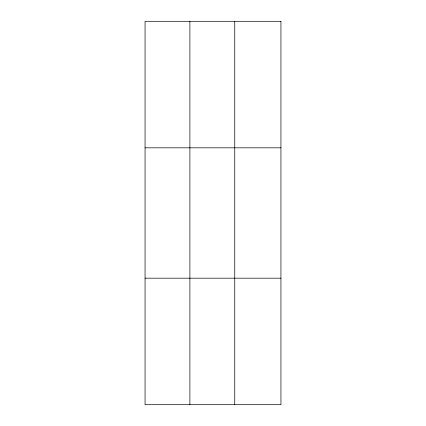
<?xml version="1.0" encoding="UTF-8"?>
<svg xmlns="http://www.w3.org/2000/svg" width="426" height="426" viewBox="0 0 426 426"><rect width="100%" height="100%" fill="white"/><g stroke="black" fill="none" stroke-linecap="round" stroke-linejoin="round"><path stroke-width="0.64" d="M189.9 404.7L189.9 21.3M234.742 404.7L234.742 21.3M145.058 147.822L280.942 147.822M145.058 278.178L280.942 278.178M280.942 21.3L280.942 404.7L145.058 404.7L145.058 21.3L280.942 21.3"/></g></svg>
